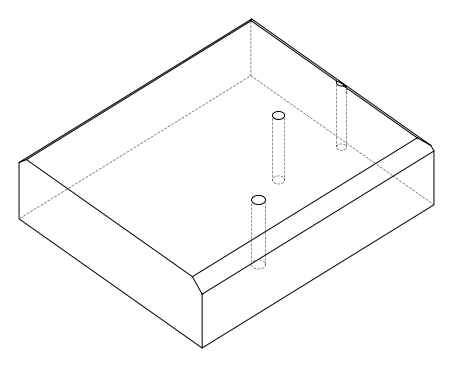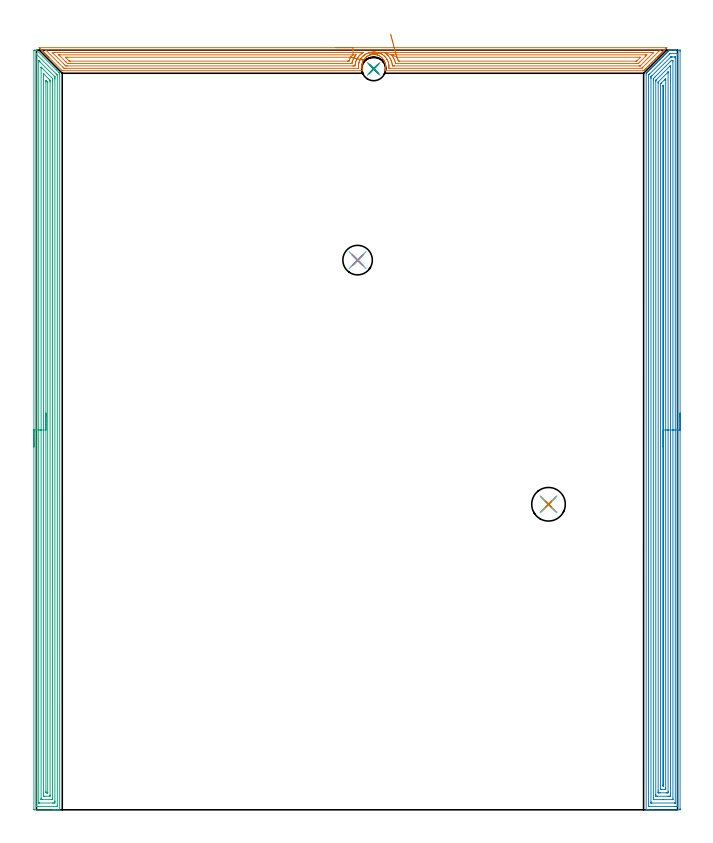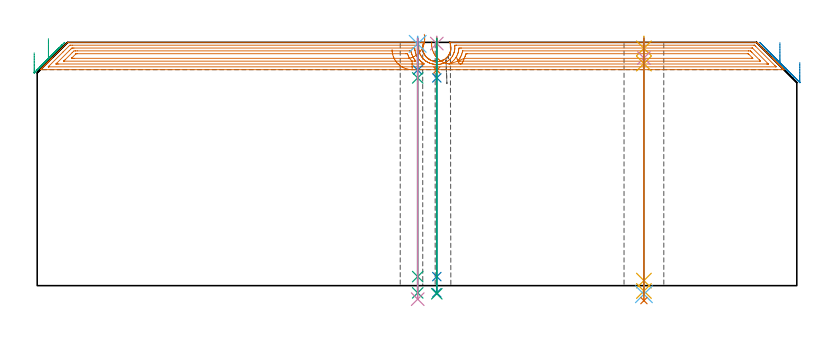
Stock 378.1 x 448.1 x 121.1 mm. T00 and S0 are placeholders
(PLAN: 16 operations, 11 tool changes, 68.6 min)
(1 AREA_MILL | FG_CHAMFER_SURFACE | UGT0205_001 | 14.54 min | 34823 mm3)
(2 AREA_MILL_1 | FG_CHAMFER_SURFACE_1 | UGT0205_001 | 28.57 min | 88307 mm3)
(3 AREA_MILL_2 | FG_CHAMFER_SURFACE_2 | UGT0205_001 | 21.45 min | 50779 mm3)
(4 SPOT_DRILL | STEP1HOLE | NXT0321_9005460120000 | 0.03 min | 0 mm3)
(5 SPOT_DRILL_1 | STEP1HOLE_1 | NXT0321_9005460120000 | 0.05 min | 182 mm3)
(6 SPOT_DRILL_2 | STEP1HOLE_2 | NXT0321_9005460120000 | 0.03 min | 5 mm3)
(7 DRILL_BLIND_HOLE_INTO_CENTER | STEP1HOLE | UGT0301_207 | 0.06 min | 607 mm3)
(8 GUN_DRILL_THROUGH_HOLE | STEP1HOLE | UGT0307_006 | 0.59 min | 6902 mm3)
(9 DRILL_TO_ENLARGE_THROUGH_HOLE | STEP1HOLE | NXT0301_104 | 0.51 min | 10602 mm3)
(10 DRILL_BLIND_HOLE_INTO_CENTER_1 | STEP1HOLE_1 | NXT0301_023 | 0.04 min | 99 mm3)
(11 GUN_DRILL_THROUGH_HOLE_1 | STEP1HOLE_1 | UGT0307_001 | 0.54 min | 2187 mm3)
(12 SPADE_DRILL_TO_ENLARGE_THROUGH_HOLE | STEP1HOLE_1 | UGT0306_003 | 0.51 min | 12341 mm3)
(13 DRILL_TO_ENLARGE_THROUGH_HOLE_1 | STEP1HOLE_1 | UGT0301_264 | 0.52 min | 22417 mm3)
(14 DRILL_BLIND_HOLE_INTO_CENTER_2 | STEP1HOLE_2 | UGT0301_207 | 0.06 min | 785 mm3)
(15 GUN_DRILL_THROUGH_HOLE_2 | STEP1HOLE_2 | UGT0307_006 | 0.6 min | 6888 mm3)
(16 DRILL_TO_ENLARGE_THROUGH_HOLE_2 | STEP1HOLE_2 | UGT0301_245 | 0.52 min | 21057 mm3)
(TOOL UGT0205_001 | Chamfer Mill 20 x 3 x 45 deg. | D20 FL50 Z2)
(TOOL NXT0321_9005460120000 | NC Spot Drill, 142deg, 12mm, Carbide, Uncoated | D12 PA142 FL30 Z2)
(TOOL UGT0301_207 | Twist Drill 9.2 mm | D9.2 PA118 FL80 Z2)
(TOOL UGT0307_006 | Gun Drill 9 mm | D9 PA130 FL24 Z1)
(TOOL NXT0301_104 | Carbide Drill 14mm [860.1-1400-112A1-MM 2214] | D14 PA140 FL123 Z2)
(TOOL NXT0301_023 | Carbide Drill 5.2mm [860.1-0520-016A1-MM 2214] | D5.2 PA140 FL28 Z2)
(TOOL UGT0307_001 | Gun Drill 5 mm | D5 PA130 FL24 Z1)
(TOOL UGT0306_003 | Spade Drill 12.5mm | D12.5 PA132 FL10 Z2)
(TOOL UGT0301_264 | Twist Drill 19.8 mm | D19.8 PA118 FL140 Z2)
(TOOL UGT0301_245 | Twist Drill 17.4 mm | D17.4 PA118 FL130 Z2)
(OP 1 AREA_MILL)
G17 G21 G94 G90
T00 M6
G54
G17 G0 G90 X176.65 Y449.5 S1061 M3
G43 Z131.1 H0
Z117.5
G94 G1 X176.688 Z116.628 F250.
X176.802 Z115.763
X176.991 Z114.912
X177.253 Z114.08
X177.587 Z113.274
X177.99 Z112.5
X178.459 Z111.764
X178.99 Z111.072
X179.579 Z110.429
X180.222 Z109.839
X180.914 Z109.308
X181.65 Z108.84
X182.424 Z108.437
X183.23 Z108.103
X184.062 Z107.841
X184.914 Z107.652
X185.778 Z107.538
X186.65 Z107.5
X371.466
X371.68 Y449.494 Z107.503
X371.682 Y449.493 Z107.504
X371.68 Y449.479 Z107.518
X371.263 Y449.063 Z107.937
X371.131 Y448.93 Z108.067
X371.085 Y448.884 Z108.115
X370.88 Y448.679 Z108.32
X370.834 Y448.633 Z108.364
X370.787 Y448.587 Z108.412
X370.584 Y448.383 Z108.615
X370.538 Y448.336 Z108.661
X370.489 Y448.289 Z108.71
X370.288 Y448.088 Z108.911
X370.241 Y448.04 Z108.957
X370.192 Y447.991 Z109.008
X369.993 Y447.792 Z109.207
X369.944 Y447.743 Z109.254
X369.894 Y447.693 Z109.305
X369.697 Y447.497 Z109.502
X369.648 Y447.446 Z109.551
X369.596 Y447.396 Z109.603
X369.402 Y447.201 Z109.798
X369.351 Y447.15 Z109.847
X369.299 Y447.098 Z109.901
X369.106 Y446.906 Z110.093
X369.055 Y446.853 Z110.144
X369.001 Y446.8 Z110.199
X368.81 Y446.61 Z110.389
X368.758 Y446.556 Z110.44
X368.703 Y446.503 Z110.496
X368.515 Y446.314 Z110.685
X368.461 Y446.26 Z110.737
X368.405 Y446.205 Z110.794
X368.219 Y446.019 Z110.98
X368.165 Y445.963 Z111.034
X368.108 Y445.907 Z111.092
X367.924 Y445.723 Z111.276
X367.868 Y445.667 Z111.33
X367.81 Y445.609 Z111.39
X367.628 Y445.428 Z111.571
X367.571 Y445.37 Z111.627
X367.512 Y445.312 Z111.687
X367.332 Y445.132 Z111.867
X367.275 Y445.073 Z111.923
X367.215 Y445.014 Z111.985
X367.037 Y444.836 Z112.163
X366.978 Y444.777 Z112.22
X366.917 Y444.716 Z112.283
X366.741 Y444.541 Z112.458
X366.682 Y444.48 Z112.517
X366.619 Y444.419 Z112.58
X366.446 Y444.245 Z112.754
X366.385 Y444.183 Z112.813
X366.321 Y444.121 Z112.878
X366.15 Y443.95 Z113.049
X366.088 Y443.887 Z113.11
X366.024 Y443.823 Z113.176
X365.854 Y443.654 Z113.345
X365.792 Y443.59 Z113.407
X365.099 Y442.899 Z114.101
X364.902 Y442.7 Z114.296
X364.218 Y442.018 Z114.982
X364.012 Y441.81 Z115.186
X363.344 Y441.144 Z115.856
X363.122 Y440.92 Z116.076
X362.458 Y440.257 Z116.742
X362.232 Y440.03 Z116.966
X361.577 Y439.377 Z117.623
X361.342 Y439.14 Z117.856
X360.697 Y438.497 Z118.503
X360.452 Y438.25 Z118.746
X359.816 Y437.616 Z119.384
X359.772 Y437.571 Z119.428
X359.562 Y437.36 Z119.636
X358.936 Y436.736 Z120.264
X358.879 Y436.678 Z120.321
X358.672 Y436.47 Z120.526
X358.581 Y436.38 Z120.618
X358.388 Y436.187 Z120.812
X358.19 Y435.991 Z121.007
X358.102 Y435.906 Z121.092
X357.688 Y435.9 Z121.1
X205.406
X205.405 Y435.902 Z121.097
X205.403 Y435.908 Z121.091
X205.406 Y435.92 Z121.08
X205.537 Y436.296 Z120.704
X205.674 Y436.774 Z120.226
X205.769 Y437.199 Z119.801
X205.847 Y437.659 Z119.341
X205.881 Y438.101 Z118.899
X205.892 Y438.544 Z118.456
X205.877 Y438.96 Z118.04
X205.843 Y439.374 Z117.626
X205.835 Y439.43 Z117.57
X205.755 Y439.874 Z117.126
X205.652 Y440.315 Z116.685
X205.516 Y440.76 Z116.24
X205.455 Y440.92 Z116.08
X205.348 Y441.2 Z115.799
X205.16 Y441.61 Z115.387
X205.057 Y441.81 Z115.187
X204.95 Y442.017 Z114.981
X204.91 Y442.084 Z114.914
X204.607 Y442.534 Z114.466
X204.28 Y442.97 Z114.029
X204.058 Y443.229 Z113.77
X203.736 Y443.549 Z113.449
X203.62 Y443.655 Z113.344
X203.4 Y443.855 Z113.144
X203.165 Y444.045 Z112.955
X202.724 Y444.35 Z112.65
X202.272 Y444.63 Z112.37
X202.064 Y444.74 Z112.258
X201.834 Y444.845 Z112.151
X201.725 Y444.896 Z112.101
X201.538 Y444.973 Z112.025
X201.387 Y445.034 Z111.961
X201.38 Y445.037 Z111.958
X201.164 Y445.11 Z111.887
X201.054 Y445.147 Z111.85
X200.935 Y445.186 Z111.809
X200.487 Y445.306 Z111.687
X200.155 Y445.374 Z111.624
X200.047 Y445.393 Z111.601
X200.041 Y445.394 Z111.6
X199.836 Y445.422 Z111.573
X199.601 Y445.453 Z111.54
X199.594 Y445.454 Z111.539
X199.34 Y445.473 Z111.524
X199.293 Y445.476 Z111.519
X199.223 Y445.481 Z111.515
X199.148 Y445.486 Z111.509
X198.905 Y445.483 Z111.502
X198.728 Y445.487 Z111.506
X198.701
X198.684 Y445.486 Z111.507
X198.483 Y445.474 Z111.521
X198.364 Y445.466 Z111.527
X198.274 Y445.462 Z111.536
X198.255 Y445.461 Z111.537
X197.814 Y445.404 Z111.591
X197.809 Y445.403 Z111.592
X197.567 Y445.358 Z111.64
X197.368 Y445.317 Z111.675
X197.361 Y445.316 Z111.677
X197.156 Y445.264 Z111.731
X196.916 Y445.202 Z111.793
X196.467 Y445.053 Z111.945
X196.023 Y444.873 Z112.123
X195.856 Y444.796 Z112.203
X195.737 Y444.74 Z112.259
X195.668 Y444.702 Z112.296
X195.43 Y444.571 Z112.425
X195.279 Y444.48 Z112.516
X195.131 Y444.392 Z112.606
X194.851 Y444.197 Z112.803
X194.759 Y444.132 Z112.867
X194.399 Y443.854 Z113.143
X194.238 Y443.716 Z113.281
X193.869 Y443.352 Z113.648
X193.519 Y442.97 Z114.029
X193.345 Y442.755 Z114.245
X193.207 Y442.559 Z114.441
X193.112 Y442.424 Z114.575
X193.005 Y442.255 Z114.742
X192.896 Y442.085 Z114.914
X192.855 Y442.009 Z114.991
X192.748 Y441.81 Z115.184
X192.663 Y441.654 Z115.341
X192.453 Y441.219 Z115.781
X192.284 Y440.76 Z116.24
X192.148 Y440.315 Z116.685
X192.045 Y439.874 Z117.126
X191.971 Y439.43 Z117.57
X191.926 Y438.987 Z118.012
X191.908 Y438.544 Z118.455
X191.919 Y438.101 Z118.898
X191.96 Y437.659 Z119.341
X192.028 Y437.215 Z119.784
X192.125 Y436.774 Z120.226
X192.228 Y436.396 Z120.603
X192.359 Y436.012 Z120.987
X192.362 Y436.002 Z120.997
X192.388 Y435.907 Z121.092
X191.563 Y435.9 Z121.1
X15.612
X15.198 Y435.906 Z121.092
X15.11 Y435.989 Z121.009
X7.508 Y443.59 Z113.407
X7.446 Y443.654 Z113.345
X7.276 Y443.823 Z113.176
X7.212 Y443.887 Z113.11
X7.15 Y443.95 Z113.049
X6.979 Y444.121 Z112.878
X6.915 Y444.183 Z112.813
X6.854 Y444.245 Z112.754
X6.681 Y444.419 Z112.58
X6.619 Y444.48 Z112.517
X6.559 Y444.541 Z112.458
X6.383 Y444.716 Z112.283
X6.322 Y444.777 Z112.22
X6.263 Y444.836 Z112.163
X6.086 Y445.014 Z111.985
X6.025 Y445.073 Z111.923
X5.968 Y445.132 Z111.867
X5.788 Y445.312 Z111.687
X5.729 Y445.37 Z111.627
X5.672 Y445.428 Z111.571
X5.49 Y445.61 Z111.389
X5.432 Y445.667 Z111.33
X5.376 Y445.723 Z111.276
X5.192 Y445.907 Z111.092
X5.135 Y445.963 Z111.034
X5.081 Y446.019 Z110.98
X4.895 Y446.205 Z110.794
X4.839 Y446.26 Z110.737
X4.785 Y446.314 Z110.685
X4.597 Y446.503 Z110.496
X4.542 Y446.556 Z110.44
X4.49 Y446.61 Z110.389
X4.299 Y446.8 Z110.199
X4.246 Y446.853 Z110.144
X4.194 Y446.906 Z110.093
X4.002 Y447.098 Z109.901
X3.949 Y447.15 Z109.847
X3.899 Y447.201 Z109.798
X3.704 Y447.396 Z109.603
X3.652 Y447.446 Z109.551
X3.603 Y447.497 Z109.502
X3.406 Y447.694 Z109.305
X3.356 Y447.743 Z109.254
X3.307 Y447.792 Z109.207
X3.108 Y447.991 Z109.008
X3.059 Y448.04 Z108.957
X3.012 Y448.088 Z108.911
X2.811 Y448.289 Z108.71
X2.762 Y448.336 Z108.661
X2.716 Y448.383 Z108.616
X2.513 Y448.587 Z108.412
X2.466 Y448.633 Z108.364
X2.421 Y448.679 Z108.32
X2.215 Y448.884 Z108.115
X2.169 Y448.93 Z108.067
X2.038 Y449.062 Z107.937
X1.918 Y449.182 Z107.817
X1.724 Y449.375 Z107.623
X1.62 Y449.483 Z107.515
X1.617 Y449.494 Z107.503
X1.62 Y449.499 Z107.499
X1.834 Y449.5 Z107.5
X186.65
Y448.086 Z108.914
X367.559 Y448.085 Z108.915
X367.651 Y448.083 Z108.917
X367.817 Y448.079 Z108.921
X367.783 Y448.04 Z108.96
X367.65 Y447.902 Z109.098
X367.512 Y447.762 Z109.238
X367.206 Y447.455 Z109.545
X357.688 Y437.937 Z119.063
X357.397 Y437.65 Z119.35
X357.102 Y437.36 Z119.64
X357.07 Y437.332 Z119.668
X356.979 Y437.321 Z119.679
X356.887 Y437.316 Z119.684
X356.84 Y437.315 Z119.685
X208.578
X208.532
X208.489 Y437.317 Z119.683
X207.82 Y437.36 Z119.64
X207.868 Y438.022 Z118.978
X207.875 Y438.25 Z118.75
X207.872 Y438.909 Z118.091
X207.856 Y439.14 Z117.86
X207.827 Y439.486 Z117.514
X207.763 Y439.907 Z117.093
X207.737 Y440.03 Z116.97
X207.639 Y440.481 Z116.519
X207.508 Y440.92 Z116.08
X207.449 Y441.109 Z115.891
X207.161 Y441.81 Z115.19
X207.028 Y442.098 Z114.902
X206.746 Y442.642 Z114.358
X206.709 Y442.7 Z114.3
X206.638 Y442.808 Z114.192
X206.068 Y443.59 Z113.41
X205.853 Y443.851 Z113.149
X205.546 Y444.178 Z112.822
X205.234 Y444.48 Z112.52
X204.96 Y444.73 Z112.27
X204.603 Y445.017 Z111.983
X204.107 Y445.37 Z111.63
X204.066 Y445.397 Z111.603
X203.991 Y445.445 Z111.555
X203.399 Y445.791 Z111.209
X203.173 Y445.909 Z111.091
X202.382 Y446.26 Z110.74
X202.28 Y446.3 Z110.7
X202.217 Y446.323 Z110.677
X201.714 Y446.484 Z110.516
X201.387 Y446.573 Z110.427
X200.97 Y446.675 Z110.325
X200.494 Y446.767 Z110.233
X199.904 Y446.848 Z110.152
X199.744 Y446.864 Z110.136
X199.601 Y446.874 Z110.126
X199.279 Y446.893 Z110.107
X198.96 Y446.898 Z110.102
X198.708
X198.095 Y446.87 Z110.13
X198.066 Y446.868 Z110.132
X197.814 Y446.836 Z110.164
X197.305 Y446.767 Z110.233
X197.13 Y446.735 Z110.265
X196.921 Y446.693 Z110.307
X196.567 Y446.613 Z110.387
X196.028 Y446.465 Z110.535
X195.874 Y446.413 Z110.587
X195.43 Y446.26 Z110.74
X195.169 Y446.158 Z110.842
X195.135 Y446.143 Z110.857
X194.605 Y445.898 Z111.102
X194.242 Y445.702 Z111.298
X194.032 Y445.579 Z111.421
X193.696 Y445.37 Z111.63
X193.488 Y445.231 Z111.769
X193.436 Y445.195 Z111.805
X193.349 Y445.131 Z111.869
X192.982 Y444.845 Z112.155
X192.557 Y444.48 Z112.52
X192.504 Y444.432 Z112.568
X192.456 Y444.384 Z112.616
X192.069 Y443.975 Z113.025
X191.724 Y443.59 Z113.41
X191.65 Y443.502 Z113.498
X191.562 Y443.39 Z113.61
X191.282 Y442.979 Z114.021
X191.105 Y442.7 Z114.3
X190.947 Y442.423 Z114.577
X190.669 Y441.902 Z115.098
X190.64 Y441.84 Z115.16
X190.627 Y441.81 Z115.19
X190.389 Y441.199 Z115.801
X190.297 Y440.92 Z116.08
X190.179 Y440.519 Z116.481
X190.068 Y440.03 Z116.97
X190.026 Y439.781 Z117.219
X189.946 Y439.14 Z117.86
X189.917 Y438.391 Z118.609
X189.919 Y438.25 Z118.75
X189.925 Y438.102 Z118.898
X189.992 Y437.36 Z119.64
Y437.333 Z119.667
X189.991 Y437.325 Z119.675
X189.96 Y437.321 Z119.679
X189.869 Y437.316 Z119.684
X189.822 Y437.315 Z119.685
X17.399 Y437.314 Z119.686
X16.548 Y437.318 Z119.682
X16.506 Y437.321 Z119.679
X16.201 Y437.36 Z119.64
X15.612 Y437.939 Z119.061
X12.862 Y440.688 Z116.312
X5.788 Y447.764 Z109.236
X5.518 Y448.04 Z108.96
X5.488 Y448.073 Z108.927
X5.603 Y448.08 Z108.92
X5.695 Y448.084 Z108.916
X5.742 Y448.086 Z108.914
X5.788
X186.65
Y446.672 Z110.328
X191.149
X191.562 Y446.671 Z110.329
X192.043
X192.239 Y446.668 Z110.332
X192.456 Y446.665 Z110.335
X192.692 Y446.647 Z110.353
X192.318 Y446.397 Z110.603
X192.12 Y446.26 Z110.74
X191.799 Y446.024 Z110.976
X191.562 Y445.843 Z111.157
X191.304 Y445.627 Z111.373
X191.008 Y445.37 Z111.63
X190.835 Y445.205 Z111.795
X190.669 Y445.041 Z111.959
X190.397 Y444.751 Z112.249
X190.154 Y444.48 Z112.52
X189.98 Y444.277 Z112.723
X189.776 Y444.023 Z112.977
X189.597 Y443.768 Z113.232
X189.479 Y443.59 Z113.41
X189.248 Y443.226 Z113.774
X188.953 Y442.7 Z114.3
X188.929 Y442.655 Z114.345
X188.883 Y442.566 Z114.434
X188.649 Y442.043 Z114.957
X188.556 Y441.81 Z115.19
X188.402 Y441.4 Z115.6
X188.254 Y440.92 Z116.08
X188.197 Y440.714 Z116.286
X188.047 Y440.03 Z116.97
X188.038 Y439.982 Z117.018
X187.99 Y439.629 Z117.371
X187.94 Y439.19 Z117.81
X187.936 Y439.14 Z117.86
X187.913 Y438.736 Z118.264
X187.507 Y438.732 Z118.268
X187.097 Y438.73 Z118.27
X186.617 Y438.729 Z118.271
X18.292
X17.809 Y438.731 Z118.269
X17.399 Y438.736 Z118.265
X17.269 Y438.742 Z118.258
X17.133 Y438.873 Z118.127
X16.861 Y439.14 Z117.86
X16.506 Y439.494 Z117.506
X15.969 Y440.03 Z116.97
X9.741 Y446.26 Z110.74
X9.36 Y446.645 Z110.355
X9.348 Y446.665 Z110.335
X9.36 Y446.666 Z110.334
X9.842 Y446.67 Z110.33
X10.254 Y446.671 Z110.329
X10.733 Y446.672 Z110.328
X186.65
Y445.257 Z111.743
X187.99
X188.103
X188.311 Y445.255 Z111.745
X188.415 Y445.252 Z111.748
X188.453 Y445.251 Z111.749
X188.446 Y445.24 Z111.76
X187.99 Y444.664 Z112.336
X187.913 Y444.556 Z112.444
X187.862 Y444.48 Z112.52
X187.559 Y444.019 Z112.981
X187.3 Y443.59 Z113.41
X187.226 Y443.461 Z113.539
X187.097 Y443.226 Z113.774
X186.925 Y442.872 Z114.128
X186.847 Y442.7 Z114.3
X186.654 Y442.252 Z114.748
X186.487 Y441.81 Z115.19
X186.416 Y441.599 Z115.401
X186.209 Y440.92 Z116.08
X186.208 Y440.916 Z116.084
X186.047 Y440.186 Z116.814
X186.034 Y440.149 Z116.851
X185.992 Y440.147 Z116.853
X185.895 Y440.145 Z116.855
X185.7 Y440.143 Z116.857
X185.31
X19.965
X19.185 Y440.144 Z116.856
X19.07 Y440.145 Z116.855
X18.292 Y440.164 Z116.836
X17.529 Y440.92 Z116.08
X17.399 Y441.05 Z115.95
X13.826 Y444.623 Z112.377
X13.221 Y445.237 Z111.763
X13.209 Y445.251 Z111.749
X13.211 Y445.252 Z111.748
X13.249 Y445.255 Z111.745
X13.331 Y445.257 Z111.743
X186.65
X185.273 Y443.836 Z113.164
X185.272 Y443.828 Z113.172
X185.262 Y443.802 Z113.198
X185.208 Y443.692 Z113.308
X185.159 Y443.59 Z113.41
X184.924 Y443.085 Z113.915
X184.756 Y442.7 Z114.3
X184.661 Y442.457 Z114.543
X184.427 Y441.81 Z115.19
X184.424 Y441.803 Z115.197
X184.417 Y441.781 Z115.219
X184.329 Y441.564 Z115.436
X184.257 Y441.562 Z115.439
X184.098 Y441.559 Z115.441
X183.778 Y441.557 Z115.443
X183.524
X20.078
X19.437 Y441.559 Z115.441
X19.377 Y441.561 Z115.439
X19.349 Y441.564 Z115.436
X19.289 Y441.618 Z115.382
X19.185 Y441.714 Z115.286
X17.399 Y443.5 Z113.5
X17.31 Y443.59 Z113.41
X17.222 Y443.682 Z113.318
X17.078 Y443.837 Z113.163
X17.149 Y443.839 Z113.161
X17.399 Y443.841 Z113.159
X18.038 Y443.843 Z113.157
X18.292
X185.182
X185.218 Y443.842 Z113.158
X185.264 Y443.838 Z113.162
X185.273 Y443.836 Z113.164
X186.094 Y443.648 Z113.391
X186.892 Y443.464 Z113.692
X187.661 Y443.287 Z114.062
X188.397 Y443.118 Z114.5
X189.092 Y442.958 Z115.002
X189.742 Y442.808 Z115.564
X190.342 Y442.671 Z116.183
X190.887 Y442.545 Z116.852
X191.373 Y442.433 Z117.568
X191.796 Y442.336 Z118.325
X192.154 Y442.254 Z119.116
X192.443 Y442.187 Z119.937
X192.661 Y442.137 Z120.78
X192.807 Y442.104 Z121.639
X192.879 Y442.087 Z122.509
X192.877 Y442.088 Z123.381
X192.801 Y442.105 Z124.25
X192.651 Y442.139 Z125.109
G0 X196.396 Y445.619 Z121.453
G1 X196.331 Y445.611 Z120.583
X196.34 Y445.612 Z119.71
X196.426 Y445.623 Z118.842
X196.586 Y445.642 Z117.985
X196.82 Y445.67 Z117.145
X197.125 Y445.707 Z116.329
X197.5 Y445.753 Z115.542
X197.942 Y445.806 Z114.792
X198.447 Y445.867 Z114.083
X199.011 Y445.935 Z113.421
X199.63 Y446.01 Z112.811
X200.3 Y446.091 Z112.258
X201.015 Y446.177 Z111.766
X201.77 Y446.269 Z111.339
X202.559 Y446.364 Z110.979
X203.377 Y446.463 Z110.69
X204.216 Y446.564 Z110.474
X205.07 Y446.668 Z110.332
X205.076
X205.118 Y446.67 Z110.33
X205.191 Y446.671 Z110.329
X205.302 Y446.672 Z110.328
X363.047 Y446.671 Z110.329
X363.528
X363.695 Y446.669 Z110.331
X363.94 Y446.665 Z110.335
X363.947 Y446.655 Z110.345
X363.946 Y446.651 Z110.349
X363.94 Y446.64 Z110.36
X356.171 Y438.871 Z118.129
X356.08 Y438.782 Z118.218
X356.044 Y438.751 Z118.249
X356.025 Y438.736 Z118.264
X356.004 Y438.734 Z118.266
X355.901 Y438.731 Z118.269
X355.421 Y438.729 Z118.271
X211.212
X210.731
X210.318 Y438.732 Z118.268
X209.915 Y438.735 Z118.265
X209.871 Y439.14 Z117.86
X209.815 Y439.642 Z117.358
X209.748 Y440.03 Z116.97
X209.6 Y440.746 Z116.254
X209.551 Y440.92 Z116.08
X209.425 Y441.347 Z115.653
X209.246 Y441.81 Z115.19
X209.128 Y442.107 Z114.893
X208.844 Y442.7 Z114.3
X208.532 Y443.268 Z113.732
X208.309 Y443.59 Z113.41
X207.756 Y444.364 Z112.636
X207.659 Y444.48 Z112.52
X207.639 Y444.504 Z112.496
X207.218 Y444.954 Z112.046
X206.797 Y445.37 Z111.63
X206.746 Y445.418 Z111.582
X206.351 Y445.763 Z111.237
X205.853 Y446.134 Z110.866
X205.673 Y446.26 Z110.74
X205.106 Y446.64 Z110.36
X205.07 Y446.668 Z110.332
X209.363 Y445.251 Z111.749
X209.425 Y445.253 Z111.747
X209.54 Y445.255 Z111.745
X210.318 Y445.257 Z111.743
X210.431
X359.474
X359.588 Y445.256 Z111.744
X360.049 Y445.251 Z111.749
X359.842 Y445.003 Z111.997
X359.558 Y444.709 Z112.291
X359.474 Y444.623 Z112.377
X355.771 Y440.92 Z116.08
X355.389 Y440.541 Z116.459
X355.008 Y440.164 Z116.836
X354.889 Y440.149 Z116.851
X354.115 Y440.143 Z116.857
X354.002
X211.865
X211.801 Y440.144 Z116.856
X211.771 Y440.147 Z116.853
X211.763 Y440.149 Z116.851
X211.757 Y440.162 Z116.838
X211.736 Y440.247 Z116.753
X211.692 Y440.441 Z116.559
X211.581 Y440.92 Z116.08
X211.379 Y441.643 Z115.357
X211.319 Y441.81 Z115.19
X211.212 Y442.096 Z114.904
X210.95 Y442.7 Z114.3
X210.735 Y443.175 Z113.825
X210.508 Y443.59 Z113.41
X210.439 Y443.71 Z113.29
X210.318 Y443.909 Z113.091
X209.91 Y444.48 Z112.52
X209.425 Y445.145 Z111.855
X209.376 Y445.214 Z111.786
X209.369 Y445.229 Z111.771
X209.363 Y445.251 Z111.749
X212.533 Y443.837 Z113.163
X212.547 Y443.839 Z113.161
X212.591 Y443.842 Z113.158
X212.659 Y443.843 Z113.157
X212.744
X355.648
X355.901 Y443.842 Z113.158
X356.155 Y443.839 Z113.161
X356.211 Y443.837 Z113.163
X356.118 Y443.728 Z113.272
X356.035 Y443.636 Z113.364
X355.992 Y443.59 Z113.41
X355.947 Y443.545 Z113.455
X354.212 Y441.81 Z115.19
X354.163 Y441.762 Z115.238
X354.115 Y441.715 Z115.285
X353.95 Y441.564 Z115.436
X353.795 Y441.561 Z115.439
X353.475 Y441.558 Z115.442
X214.145 Y441.557 Z115.443
X213.891 Y441.558 Z115.442
X213.637 Y441.561 Z115.439
X213.475 Y441.564 Z115.436
X213.431 Y441.656 Z115.344
X213.375 Y441.81 Z115.19
X213.267 Y442.114 Z114.886
X213.08 Y442.618 Z114.382
X213.046 Y442.7 Z114.3
X212.998 Y442.814 Z114.186
X212.642 Y443.59 Z113.41
X212.535 Y443.826 Z113.174
X212.533 Y443.837 Z113.163
X212.363 Y444.468 Z112.585
X212.181 Y445.145 Z112.066
X211.988 Y445.863 Z111.61
X211.785 Y446.617 Z111.221
X211.574 Y447.401 Z110.901
X211.357 Y448.209 Z110.654
X211.135 Y449.034 Z110.48
X210.91 Y449.871 Z110.381
X210.684 Y450.714 Z110.358
X210.458 Y451.555 Z110.411
X210.234 Y452.388 Z110.54
X210.014 Y453.207 Z110.744
X209.799 Y454.006 Z111.021
X209.591 Y454.779 Z111.369
X209.392 Y455.519 Z111.785
X209.203 Y456.222 Z112.266
X209.026 Y456.881 Z112.809
X208.862 Y457.492 Z113.41
G0 Z131.1
M5
M2
(OP 2 AREA_MILL_1)
G17 G21 G94 G90
T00 M6
G54
G17 G0 G90 X379.6 Y234. S1061 M3
G43 Z131.1 H0
Z111.1
G94 G1 Y233.962 Z110.228 F250.
Y233.848 Z109.363
Y233.659 Z108.512
Y233.397 Z107.68
Y233.063 Z106.874
Y232.66 Z106.1
Y232.192 Z105.364
Y231.66 Z104.672
Y231.071 Z104.029
Y230.428 Z103.44
Y229.736 Z102.908
Y229. Z102.44
Y228.226 Z102.037
Y227.42 Z101.703
Y226.588 Z101.441
Y225.736 Z101.252
Y224.872 Z101.138
Y224. Z101.1
Y0.62
X379.598 Y0.003 Z101.099
Y0.001 Z101.1
X363.52 Y0. Z117.176
X361.112 Z119.583
X360.418 Z120.282
X360.081 Z120.618
X359.667 Z121.025
X359.647 Y0.001 Z121.045
X359.603 Y0.01 Z121.088
X359.6 Y0.174 Z121.1
Y433.977
X359.606 Y434.401 Z121.092
X359.677 Y434.477 Z121.022
X360.022 Y434.823 Z120.676
X360.07 Y434.87 Z120.629
X360.219 Y435.021 Z120.478
X360.665 Y435.465 Z120.035
X360.963 Y435.764 Z119.736
X361.112 Y435.914 Z119.584
X361.558 Y436.358 Z119.142
X361.857 Y436.657 Z118.842
X362.006 Y436.808 Z118.691
X362.451 Y437.251 Z118.249
X362.75 Y437.551 Z117.949
X362.899 Y437.701 Z117.797
X363.345 Y438.145 Z117.355
X363.644 Y438.444 Z117.055
X363.793 Y438.594 Z116.904
X364.238 Y439.038 Z116.462
X364.537 Y439.338 Z116.162
X364.686 Y439.488 Z116.01
X365.131 Y439.931 Z115.569
X365.431 Y440.231 Z115.268
X365.58 Y440.381 Z115.117
X366.024 Y440.824 Z114.676
X366.324 Y441.125 Z114.374
X366.473 Y441.275 Z114.224
X366.917 Y441.717 Z113.783
X367.218 Y442.018 Z113.481
X367.366 Y442.168 Z113.33
X367.81 Y442.61 Z112.89
X368.111 Y442.912 Z112.587
X368.26 Y443.062 Z112.437
X368.703 Y443.503 Z111.997
X369.005 Y443.805 Z111.694
X369.153 Y443.955 Z111.543
X369.596 Y444.396 Z111.104
X369.898 Y444.699 Z110.8
X370.047 Y444.848 Z110.65
X370.49 Y445.29 Z110.21
X370.792 Y445.593 Z109.907
X370.94 Y445.742 Z109.756
X371.383 Y446.183 Z109.317
X371.685 Y446.486 Z109.013
X371.834 Y446.635 Z108.863
X372.276 Y447.076 Z108.424
X372.579 Y447.38 Z108.12
X372.727 Y447.529 Z107.97
X373.169 Y447.969 Z107.531
X373.178 Y447.978 Z107.522
X373.2 Y447.996 Z107.498
X373.211 Y448. Z107.488
X373.62 Z107.078
X373.694 Z107.004
X374.514 Z106.181
X375.754 Z104.942
X376.301 Z104.394
X376.921 Z103.774
X379.597 Y447.999 Z101.1
X379.598 Y447.997 Z101.099
X379.6 Y447.38 Z101.1
Y224.
X378.186 Z102.514
X378.185 Y2.31 Z102.515
X378.183 Y2.211 Z102.517
X378.179 Y2.023 Z102.521
X378.088 Y2.01 Z102.612
X377.599 Y2.002 Z103.101
X377.194 Y2.001 Z103.506
X376.708 Y2. Z103.992
X361.519 Z119.181
X361.112 Y2.004 Z119.588
X361.055 Y2.006 Z119.645
X361.025 Y2.009 Z119.675
X361.021 Y2.113 Z119.679
X361.016 Y2.309 Z119.684
X361.015 Y2.407 Z119.685
X361.014 Y2.506 Z119.686
X361.015 Y433.083 Z119.685
Y433.18
X361.018 Y433.279 Z119.682
X361.021 Y433.342 Z119.679
X361.042 Y433.38 Z119.658
X361.112 Y433.456 Z119.588
X361.37 Y433.719 Z119.33
X361.626 Y433.977 Z119.074
X373.242 Y445.593 Z107.458
X373.433 Y445.78 Z107.267
X373.62 Y445.962 Z107.08
X373.653 Y445.99 Z107.047
X373.682 Y445.994 Z107.018
X373.742 Y445.997 Z106.958
X373.863 Y445.999 Z106.837
X374.107 Y446. Z106.593
X377.194 Z103.506
X377.681 Z103.019
X378.088 Y445.996 Z102.612
X378.145 Y445.994 Z102.555
X378.175 Y445.991 Z102.525
X378.179 Y445.887 Z102.521
X378.184 Y445.691 Z102.516
X378.185 Y445.593 Z102.515
X378.186 Y445.494 Z102.514
Y224.
X376.772 Z103.928
X376.771 Y4.194 Z103.929
X376.77 Y4.077 Z103.93
X376.767 Y4.02 Z103.933
X376.766 Y4.012 Z103.934
X376.744 Y4.008 Z103.956
X376.689 Y4.004 Z104.011
X376.495 Y4. Z104.205
X362.899 Z117.801
X362.705 Y4.002 Z117.995
X362.575 Y4.005 Z118.125
X362.472 Y4.01 Z118.228
X362.435 Y4.019 Z118.265
X362.434 Y4.039 Z118.266
X362.431 Y4.194 Z118.269
X362.429 Y4.665 Z118.271
Y431.296
X362.43 Y431.766 Z118.27
X362.434 Y432.19 Z118.266
X362.435 Y432.303 Z118.265
X362.497 Y432.386 Z118.203
X362.598 Y432.491 Z118.102
X362.899 Y432.799 Z117.801
X363.041 Y432.942 Z117.659
X373.906 Y443.805 Z106.794
X374.029 Y443.922 Z106.671
X374.074 Y443.963 Z106.626
X374.126 Y443.99 Z106.574
X374.322 Y443.997 Z106.378
X374.514 Y443.999 Z106.186
X375.213 Y444. Z105.487
X376.495 Y443.998 Z104.205
X376.625 Y443.995 Z104.075
X376.728 Y443.99 Z103.972
X376.765 Y443.981 Z103.935
X376.766 Y443.961 Z103.934
X376.769 Y443.805 Z103.931
X376.771 Y443.335 Z103.929
X376.772 Y224. Z103.928
X375.357 Z105.343
Y6.875
X375.352 Y6.036 Z105.348
X375.351 Y6.013 Z105.349
X375.333 Y6.009 Z105.367
X375.279 Y6.004 Z105.421
X375.17 Y6.001 Z105.53
X369.6 Y6. Z111.1
X364.026 Y6.001 Z116.674
X363.92 Y6.004 Z116.78
X363.867 Y6.009 Z116.833
X363.849 Y6.012 Z116.851
X363.843 Y6.875 Z116.857
Y430.403
X363.849 Y431.24 Z116.851
X363.852 Y431.296 Z116.848
X364.712 Y432.164 Z115.988
X373.673 Y441.125 Z107.027
X374.095 Y441.544 Z106.605
X374.514 Y441.956 Z106.186
X374.547 Y441.986 Z106.153
X374.96 Y441.995 Z105.74
X375.174 Y441.997 Z105.526
X375.281 Y441.995 Z105.419
X375.333 Y441.991 Z105.367
X375.351 Y441.987 Z105.349
X375.357 Y441.125 Z105.343
Y224.
X373.943 Z106.757
Y9.233
X373.942 Y8.662 Z106.758
X373.94 Y8.342 Z106.76
X373.936 Y8.026 Z106.764
X373.62 Y8.01 Z107.08
X373.386 Y8.003 Z107.314
X372.727 Y8. Z107.973
X372.495 Z108.205
X366.241 Z114.459
X365.58 Y8.002 Z115.12
X365.344 Y8.004 Z115.356
X365.278 Y8.01 Z115.422
X365.264 Y8.03 Z115.436
X365.262 Y8.087 Z115.438
X365.258 Y8.662 Z115.442
X365.257 Y8.985 Z115.443
Y429.509
X365.258 Y429.83 Z115.442
X365.262 Y430.117 Z115.438
X365.265 Y430.255 Z115.435
X365.403 Y430.403 Z115.297
X365.49 Y430.492 Z115.21
X365.58 Y430.581 Z115.12
X373.62 Y438.622 Z107.08
X373.71 Y438.71 Z106.99
X373.89 Y438.883 Z106.81
X373.935 Y438.924 Z106.765
X373.937 Y438.914 Z106.763
X373.94 Y438.859 Z106.76
X373.942 Y438.767 Z106.758
X373.943 Y438.444 Z106.757
Y438.122
Y224.
X372.529 Z108.171
Y10.647
X372.528 Y10.449 Z108.172
X372.524 Y10.102 Z108.176
X372.522 Y10.023 Z108.178
X372.432 Y10.01 Z108.268
X372.279 Y10.003 Z108.421
X371.834 Y10.001 Z108.866
X371.389 Y10. Z109.311
X367.815 Z112.885
X367.366 Z113.334
X366.92 Y10.002 Z113.78
X366.726 Y10.007 Z113.974
X366.686 Y10.01 Z114.014
X366.678 Y10.079 Z114.022
X366.674 Y10.248 Z114.026
X366.672 Y10.449 Z114.028
X366.671 Y11.144 Z114.029
Y428.616
X366.673 Y428.963 Z114.027
X366.676 Y429.137 Z114.024
X366.678 Y429.219 Z114.022
X366.72 Y429.263 Z113.98
X366.958 Y429.509 Z113.742
X372.382 Y434.933 Z108.318
X372.524 Y435.073 Z108.176
X372.525 Z108.175
X372.527 Y435.07 Z108.173
X372.528 Y434.87 Z108.172
X372.529 Y434.652 Z108.171
Y224.
X371.115 Z109.585
Y12.955
X371.112 Y12.236 Z109.588
X371.11 Y12.066 Z109.59
X371.108 Y12.013 Z109.592
X371.058 Y12.009 Z109.642
X370.94 Y12.005 Z109.76
X370.282 Y12. Z110.418
X370.047 Z110.653
X369.389 Z111.311
X368.496 Z112.204
X368.26 Y12.002 Z112.44
X368.181 Y12.005 Z112.519
X368.119 Y12.01 Z112.581
X368.092 Y12.02 Z112.608
X368.09 Y12.062 Z112.61
X368.087 Y12.236 Z112.613
X368.086 Y12.41 Z112.614
Y427.722
Y427.896
X368.089 Y428.071 Z112.611
X368.092 Y428.183 Z112.608
X368.135 Y428.229 Z112.565
X368.26 Y428.36 Z112.44
X368.386 Y428.489 Z112.314
X368.513 Y428.616 Z112.187
X370.3 Y430.403 Z110.4
X370.621 Y430.722 Z110.079
X370.94 Y431.036 Z109.76
X371.073 Y431.164 Z109.627
X371.108 Y431.143 Z109.592
X371.11 Y431.126 Z109.59
X371.114 Y430.403 Z109.586
X371.115 Y430.228 Z109.585
Y224.
X369.701 Z110.999
X369.7 Y14.716 Z111.
X369.698 Y14.372 Z111.002
X369.693 Y14.023 Z111.007
X369.611 Y14.01 Z111.089
X369.507 Y14.023 Z111.193
X369.503 Y14.224 Z111.197
X369.5 Y14.57 Z111.2
Y426.829
X369.503 Y427.03 Z111.197
X369.506 Y427.123 Z111.194
X369.512 Y427.154 Z111.188
X369.527 Y427.172 Z111.173
X369.612 Y427.263 Z111.088
X369.648 Y427.297 Z111.052
X369.694 Y427.335 Z111.006
X369.697 Y427.277 Z111.003
X369.699 Y427.176 Z111.001
X369.701 Y425.935 Z110.999
Y224.
Y223.128 Z111.038
Y222.264 Z111.151
Y221.412 Z111.34
Y220.58 Z111.603
Y219.774 Z111.936
Y219. Z112.339
Y218.264 Z112.808
Y217.572 Z113.339
Y216.929 Z113.928
Y216.34 Z114.572
Y215.808 Z115.264
Y215.34 Z115.999
Y214.937 Z116.773
Y214.603 Z117.579
Y214.341 Z118.411
Y214.152 Z119.263
Y214.038 Z120.128
Y214. Z120.999
G0 Z131.1
M5
M2
(OP 3 AREA_MILL_2)
G17 G21 G94 G90
T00 M6
G54
G17 G0 G90 X-1.5 Y214. S1061 M3
G43 Z131.1 H0
Z115.9
G94 G1 Y214.038 Z115.028 F250.
Y214.152 Z114.163
Y214.341 Z113.312
Y214.603 Z112.48
Y214.937 Z111.674
Y215.34 Z110.9
Y215.808 Z110.164
Y216.34 Z109.472
Y216.929 Z108.829
Y217.572 Z108.24
Y218.264 Z107.708
Y219. Z107.24
Y219.774 Z106.837
Y220.58 Z106.503
Y221.412 Z106.241
Y222.264 Z106.052
Y223.128 Z105.938
Y224. Z105.9
Y447.638
X-1.497 Y447.826 Z105.903
X-1.491 Y447.998 Z105.905
X-1.331 Y448. Z106.065
X-1.159 Z106.236
X-0.101 Z107.297
X0.091 Y447.999 Z107.488
X0.125 Y447.975 Z107.524
X11.681 Y436.42 Z119.08
X13.275 Y434.826 Z120.673
X13.632 Y434.468 Z121.032
X13.694 Y434.395 Z121.092
X13.7 Y433.977 Z121.1
Y0.174
X13.697 Y0.01 Z121.088
X13.674 Y0.008 Z121.065
X13.301 Y0. Z120.701
X12.989 Z120.389
X12.301 Z119.696
X11.071 Z118.468
X10.529 Z117.924
X9.914 Z117.31
X-1.258 Y0.001 Z106.139
X-1.492 Y0.01 Z105.906
X-1.499 Y0.244 Z105.899
Y0.27
X-1.5 Y224. Z105.9
X-0.086 Z107.314
X-0.085 Y445.593 Z107.315
X-0.081 Y445.684 Z107.319
X-0.079 Y445.714 Z107.321
X-0.062 Y445.703 Z107.338
X-0.032 Y445.68 Z107.368
X-0.022 Y445.672 Z107.378
X0.058 Y445.593 Z107.458
X11.673 Y433.977 Z119.073
X11.936 Y433.712 Z119.336
X12.112 Y433.532 Z119.512
X12.253 Y433.385 Z119.653
X12.279 Y433.341 Z119.679
X12.286 Y433.083 Z119.686
Y2.407
X12.284 Y2.188 Z119.684
X12.282 Y2.078 Z119.682
X12.279 Y2.026 Z119.679
X12.272 Y2.01 Z119.672
X12.223 Y2.008 Z119.623
X11.818 Y2.001 Z119.218
X0.302 Z107.702
X0.048 Y2.005 Z107.448
X-0.065 Y2.01 Z107.335
X-0.079 Y2.013 Z107.321
X-0.081 Y2.031 Z107.319
X-0.084 Y2.081 Z107.316
X-0.085 Y2.185 Z107.315
X-0.086 Y2.392 Z107.314
Y224.
X1.328 Z108.728
X1.329 Y441.125 Z108.729
X1.33 Y441.469 Z108.73
X1.334 Y441.815 Z108.734
X1.335 Y441.846 Z108.735
X1.357 Y441.832 Z108.757
X1.429 Y441.766 Z108.829
X1.536 Y441.662 Z108.936
X1.671 Y441.53 Z109.071
X2.076 Y441.125 Z109.476
X10.529 Y432.671 Z117.929
X10.768 Y432.429 Z118.168
X10.827 Y432.367 Z118.227
X10.854 Y432.335 Z118.254
X10.864 Y432.303 Z118.264
X10.867 Y432.19 Z118.267
X10.87 Y431.846 Z118.27
X10.871 Y431.296 Z118.271
Y430.951
Y5.088
X10.87 Y4.744 Z118.27
X10.866 Y4.194 Z118.266
X10.865 Y4.031 Z118.265
X10.713 Y4.009 Z118.113
X10.529 Y4.005 Z117.929
X9.836 Y4. Z117.236
X9.643 Z117.043
X1.671 Y4.001 Z109.071
X1.478 Y4.003 Z108.878
X1.35 Y4.008 Z108.75
X1.334 Y4.011 Z108.734
X1.332 Y4.015 Z108.732
X1.33 Y4.038 Z108.73
X1.329 Y4.079 Z108.729
X1.328 Y4.194 Z108.728
Y224.
X2.743 Z110.143
Y437.797
X2.745 Y437.92 Z110.145
X2.749 Y437.98 Z110.149
X2.75 Y437.989 Z110.15
X2.77 Y437.972 Z110.17
X3.2 Y437.551 Z110.6
X8.758 Y431.993 Z116.158
X9.448 Y431.296 Z116.848
X9.456 Y430.592 Z116.856
X9.457 Y430.403 Z116.857
Y429.697
Y6.875
X9.456 Y6.171 Z116.856
X9.453 Y6.069 Z116.853
X9.451 Y6.016 Z116.851
X9.408 Y6.01 Z116.808
X9.191 Y6.005 Z116.591
X8.758 Y6. Z116.158
X3.424 Z110.824
X3.004 Y6.003 Z110.404
X2.794 Y6.008 Z110.194
X2.749 Y6.011 Z110.149
X2.746 Y6.048 Z110.146
X2.745 Y6.109 Z110.145
X2.743 Y6.687 Z110.143
Y6.875
Y224.
X4.157 Z111.557
X4.158 Y434.071 Z111.558
X4.159 Y434.082 Z111.559
X4.163 Y434.113 Z111.563
X4.168 Y434.122 Z111.568
X4.328 Y433.974 Z111.728
X6.986 Y431.316 Z114.386
X7.872 Y430.429 Z115.272
X7.896 Y430.403 Z115.296
X8.036 Y430.237 Z115.436
X8.042 Y429.509 Z115.442
Y429.337
Y8.662
X8.041 Y8.491 Z115.441
X8.038 Y8.317 Z115.438
X8.029 Y8.01 Z115.429
X7.872 Y8.006 Z115.272
X7.641 Y8.001 Z115.041
X4.985 Y8. Z112.385
X4.328 Y8.001 Z111.728
X4.235 Y8.003 Z111.635
X4.178 Y8.007 Z111.578
X4.167 Y8.009 Z111.567
X4.164 Y8.046 Z111.564
X4.161 Y8.143 Z111.561
X4.157 Y8.489 Z111.557
Y8.662
Y224.
X5.571 Z112.971
Y429.149
X5.572 Y429.509 Z112.972
X5.575 Y430.039 Z112.975
X5.578 Y430.219 Z112.978
X5.584 Y430.257 Z112.984
X5.701 Y430.144 Z113.101
X5.86 Y429.99 Z113.26
X6.1 Y429.751 Z113.5
X6.34 Y429.509 Z113.74
X6.586 Y429.254 Z113.986
X6.622 Y429.204 Z114.022
X6.624 Y429.175 Z114.024
X6.627 Y429.109 Z114.027
X6.628 Y428.976 Z114.028
Y10.182
X6.626 Y10.049 Z114.026
X6.624 Y10.018 Z114.024
X6.622 Y10.01 Z114.022
X6.608 Y10.007 Z114.008
X6.544 Y10.002 Z113.944
X6.1 Z113.5
X5.655 Y10.004 Z113.055
X5.585 Y10.01 Z112.985
X5.578 Y10.082 Z112.978
X5.575 Y10.449 Z112.975
X5.572 Y10.982 Z112.972
X5.571 Y224. Z112.971
Y224.872 Z113.009
Y225.736 Z113.123
Y226.588 Z113.312
Y227.42 Z113.574
Y228.226 Z113.908
Y229. Z114.311
Y229.736 Z114.78
Y230.428 Z115.311
Y231.071 Z115.9
Y231.66 Z116.543
Y232.192 Z117.235
Y232.66 Z117.971
Y233.063 Z118.745
Y233.397 Z119.551
Y233.659 Z120.383
Y233.848 Z121.235
Y233.962 Z122.099
Y234. Z122.971
G0 Z131.1
M5
M2
(OP 4 SPOT_DRILL)
G17 G21 G94 G90
T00 M6
G54
G17 G0 G90 X198.9 Y437. S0 M3
G43 Z131.1 H0
G94 G81 G98 Z120.497 F250. R124.1
G80
M5
M2
(OP 5 SPOT_DRILL_1)
G17 G21 G94 G90
T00 M6
G54
G17 G0 G90 X302. Y180.2 S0 M3
G43 Z131.1 H0
G94 G81 G98 Z118.1 F250. R124.1
G80
M5
M2
(OP 6 SPOT_DRILL_2)
G17 G21 G94 G90
T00 M6
G54
G17 G0 G90 X189.4 Y324.2 S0 M3
G43 Z131.1 H0
G94 G81 G98 Z120.351 F250. R124.1
G80
M5
M2
(OP 7 DRILL_BLIND_HOLE_INTO_CENTER)
G17 G21 G94 G90
T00 M6
G54
G17 G0 G90 X198.9 Y437. S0 M3
G43 Z131.1 H0
G94 G81 G98 Z107.3 F250. R123.1
G80
M5
M2
(OP 8 GUN_DRILL_THROUGH_HOLE)
G17 G21 G94 G90
T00 M6
G54
G17 G0 G90 X198.9 Y437. M8
G43 Z131.1 H0
Z118.929
S716 M3
G94 G1 Z103.405 F125. M26
G4 X.084
Z4.5 F250.
G4 X.084
Z-3.598 F125.
G4 X.084
M5
M9
G0 Z118.929
Z131.1
M2
(OP 9 DRILL_TO_ENLARGE_THROUGH_HOLE)
G17 G21 G94 G90
T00 M6
G54
G17 G0 G90 X198.9 Y437. S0 M3
G43 Z131.1 H1
G94 G73 G98 Z-4.048 F250. Q13.905 R123.1
G80
M5
M2
(OP 10 DRILL_BLIND_HOLE_INTO_CENTER_1)
G17 G21 G94 G90
T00 M6
G54
G17 G0 G90 X302. Y180.2 S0 M3
G43 Z131.1 H1
G94 G81 G98 Z113.3 F250. R123.1
G80
M5
M2
(OP 11 GUN_DRILL_THROUGH_HOLE_1)
G17 G21 G94 G90
T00 M6
G54
G17 G0 G90 X302. Y180.2 M8
G43 Z131.1 H0
Z118.962
S716 M3
G94 G1 Z110.544 F125. M26
G4 X.084
Z2.5 F250.
G4 X.084
Z-2.666 F125.
G4 X.084
M5
M9
G0 Z118.962
Z131.1
M2
(OP 12 SPADE_DRILL_TO_ENLARGE_THROUGH_HOLE)
G17 G21 G94 G90
T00 M6
G54
G17 G0 G90 X302. Y180.2 S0 M3
G43 Z131.1 H0
G94 G73 G98 Z-4.283 F250. Q11.398 R123.1
G80
M5
M2
(OP 13 DRILL_TO_ENLARGE_THROUGH_HOLE_1)
G17 G21 G94 G90
T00 M6
G54
G17 G0 G90 X302. Y180.2 S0 M3
G43 Z131.1 H0
G94 G73 G98 Z-7.449 F250. Q18.364 R123.1
G80
M5
M2
(OP 14 DRILL_BLIND_HOLE_INTO_CENTER_2)
G17 G21 G94 G90
T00 M6
G54
G17 G0 G90 X189.4 Y324.2 S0 M3
G43 Z131.1 H0
G94 G81 G98 Z107.3 F250. R123.1
G80
M5
M2
(OP 15 GUN_DRILL_THROUGH_HOLE_2)
G17 G21 G94 G90
T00 M6
G54
G17 G0 G90 X189.4 Y324.2 M8
G43 Z131.1 H0
Z121.096
S716 M3
G94 G1 Z103.405 F125. M26
G4 X.084
Z4.5 F250.
G4 X.084
Z-3.598 F125.
G4 X.084
M5
M9
G0 Z121.096
Z131.1
M2
(OP 16 DRILL_TO_ENLARGE_THROUGH_HOLE_2)
G17 G21 G94 G90
T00 M6
G54
G17 G0 G90 X189.4 Y324.2 S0 M3
G43 Z131.1 H0
G94 G73 G98 Z-6.727 F250. Q15.978 R123.1
G80
M5
M2
